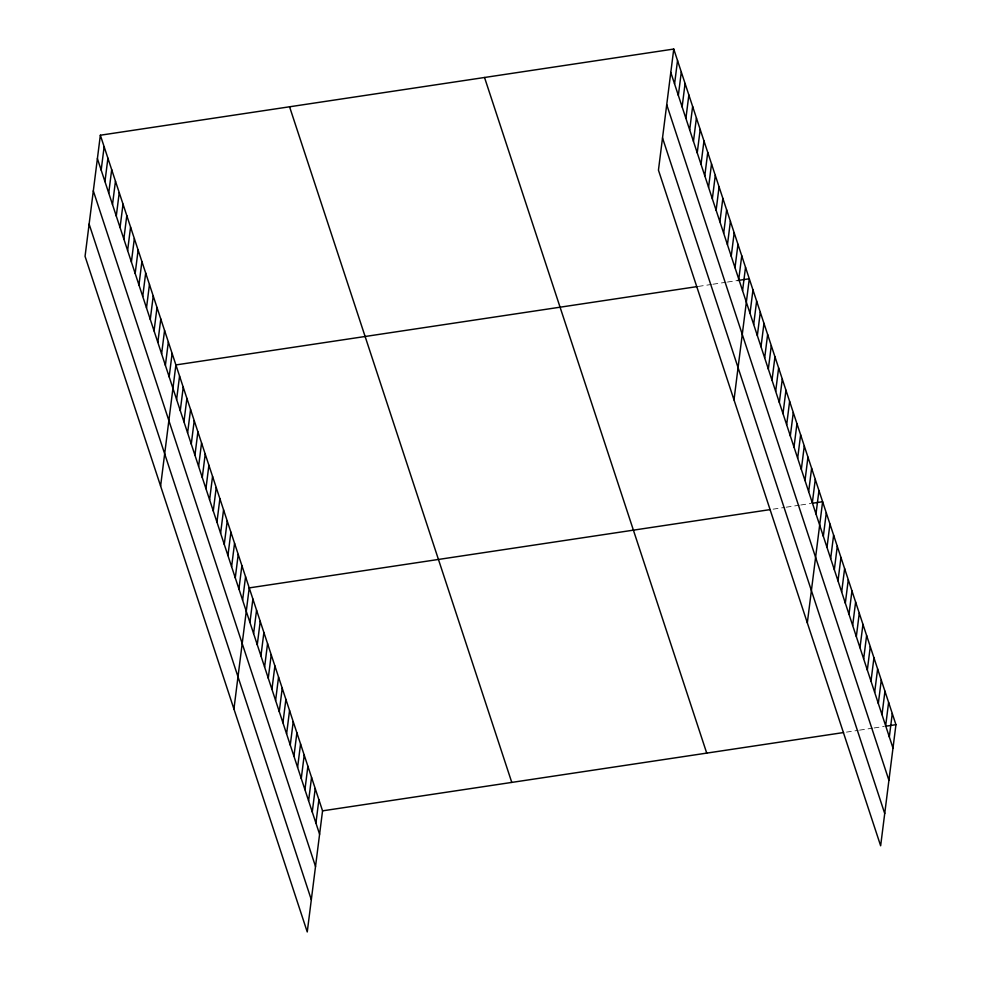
<?xml version="1.0" encoding="UTF-8"?>
<svg xmlns="http://www.w3.org/2000/svg" width="981" height="981" viewBox="0 0 981 981"><rect width="100%" height="100%" fill="white"/><g stroke="black" fill="none" stroke-linecap="round" stroke-linejoin="round"><path stroke-width="0.74" stroke-dasharray="4.91 3.68" d="M698.349 286.415L711.446 284.453M712.905 284.232L726.001 282.258M727.461 282.05L737.651 280.517M773.138 509.164L784.775 507.41M786.235 507.189L799.331 505.215M800.79 505.007L810.98 503.474M846.456 732.12L858.105 730.367M859.564 730.146L872.661 728.172M874.12 727.963L884.298 726.431"/><path stroke-width="1.47" d="M100.356 135.219L85.053 256.323L307.249 931.95L322.553 810.846L100.356 135.219L673.751 49.05L895.947 724.677L880.644 845.781L658.447 170.154L673.751 49.05M101.178 170.105L104.133 146.709M104.955 181.595L107.91 158.199M108.732 193.073L111.687 169.676M112.508 204.563L115.464 181.166M116.285 216.053L119.241 192.656M120.062 227.531L123.017 204.134M123.839 239.021L126.794 215.624M127.616 250.511L130.571 227.114M131.393 261.988L134.348 238.591M135.17 273.478L138.125 250.081M138.946 284.968L141.902 261.571M142.723 296.446L145.679 273.049M146.5 307.936L149.455 284.539M150.277 319.426L153.232 296.017M154.054 330.904L157.009 307.507M157.831 342.394L160.786 318.997M161.607 353.883L164.563 330.474M165.384 365.361L168.34 341.964M169.161 376.851L172.116 353.454M160.602 486.036L175.893 364.932L696.89 286.636M176.605 399.488L179.56 376.079M180.271 410.634L183.226 387.237M183.938 421.781L186.893 398.384M187.604 432.928L190.559 409.531M191.27 444.074L194.226 420.677M194.937 455.221L197.892 431.824M198.603 466.367L201.559 442.971M202.27 477.514L205.225 454.117M205.936 488.661L208.892 465.264M209.603 499.82L212.558 476.41M213.269 510.966L216.225 487.557M216.936 522.113L219.891 498.716M220.602 533.259L223.558 509.862M224.269 544.406L227.224 521.009M227.935 555.553L230.891 532.156M231.602 566.699L234.557 543.302M235.268 577.846L238.224 554.449M238.935 588.992L241.89 565.596M242.601 600.139L245.557 576.742M233.932 708.993L249.223 587.889L770.22 509.593M249.934 622.445L252.89 599.035M253.601 633.591L256.556 610.194M257.267 644.738L260.223 621.341M260.934 655.884L263.889 632.487M264.6 667.031L267.555 643.634M268.267 678.178L271.222 654.781M271.933 689.324L274.888 665.927M275.6 700.471L278.555 677.074M279.266 711.617L282.221 688.221M282.933 722.776L285.888 699.367M286.599 733.923L289.554 710.526M290.266 745.07L293.221 721.673M293.932 756.216L296.887 732.819M297.599 767.363L300.554 743.966M301.265 778.509L304.22 755.112M304.932 789.656L307.887 766.259M308.598 800.803L311.553 777.406M312.265 811.949L315.22 788.552M315.931 823.096L318.886 799.699M674.572 83.937L677.528 60.54M678.349 95.415L681.305 72.018M682.126 106.904L685.081 83.508M685.903 118.394L688.858 94.998M689.68 129.872L692.635 106.475M693.457 141.362L696.412 117.965M697.233 152.852L700.189 129.455M701.01 164.33L703.966 140.933M704.787 175.82L707.742 152.423M708.564 187.31L711.519 163.913M712.341 198.787L715.296 175.391M716.118 210.277L719.073 186.881M719.895 221.767L722.85 198.358M723.671 233.245L726.627 209.848M727.448 244.735L730.404 221.338M731.225 256.225L734.18 232.816M735.002 267.703L737.97 244.306M738.779 279.193L741.746 255.796M742.568 290.67L745.523 267.273M733.996 399.868L749.3 278.763L737.651 280.517M750.011 313.307L752.967 289.91M753.678 324.453L756.633 301.057M757.344 335.6L760.3 312.203M761.011 346.759L763.966 323.35M764.677 357.906L767.633 334.509M768.331 369.052L771.299 345.655M771.998 380.199L774.965 356.802M775.664 391.345L778.632 367.949M779.331 402.492L782.286 379.095M782.997 413.639L785.953 390.242M786.664 424.785L789.619 401.388M790.33 435.932L793.286 412.535M793.997 447.078L796.952 423.682M797.663 458.237L800.619 434.828M801.33 469.384L804.285 445.987M804.996 480.531L807.952 457.134M808.663 491.677L811.618 468.28M812.329 502.824L815.285 479.427M815.996 513.97L818.951 490.574M807.326 622.825L822.618 501.72L812.427 503.253M823.329 536.264L826.284 512.867M826.995 547.41L829.951 524.013M830.662 558.557L833.617 535.16M834.328 569.716L837.284 546.307M837.995 580.862L840.95 557.466M841.661 592.009L844.616 568.612M845.328 603.156L848.283 579.759M848.994 614.302L851.949 590.905M852.661 625.449L855.616 602.052M856.327 636.595L859.282 613.199M859.994 647.742L862.949 624.345M863.66 658.889L866.615 635.492M867.327 670.035L870.282 646.638M870.993 681.194L873.948 657.785M874.66 692.341L877.615 668.944M878.326 703.487L881.281 680.091M881.993 714.634L884.948 691.237M885.659 725.781L888.614 702.384M889.326 736.927L892.281 713.53M322.553 810.846L843.55 732.549M885.757 726.21L895.947 724.677M670.796 72.447L892.992 748.074M666.724 104.685L888.921 780.312M662.518 137.904L884.727 813.531M484.528 77.487L706.725 753.114M289.567 106.782L511.775 782.409M97.401 158.615L319.598 834.255M93.318 190.866L315.526 866.493M89.124 224.085L311.32 899.712"/></g></svg>
